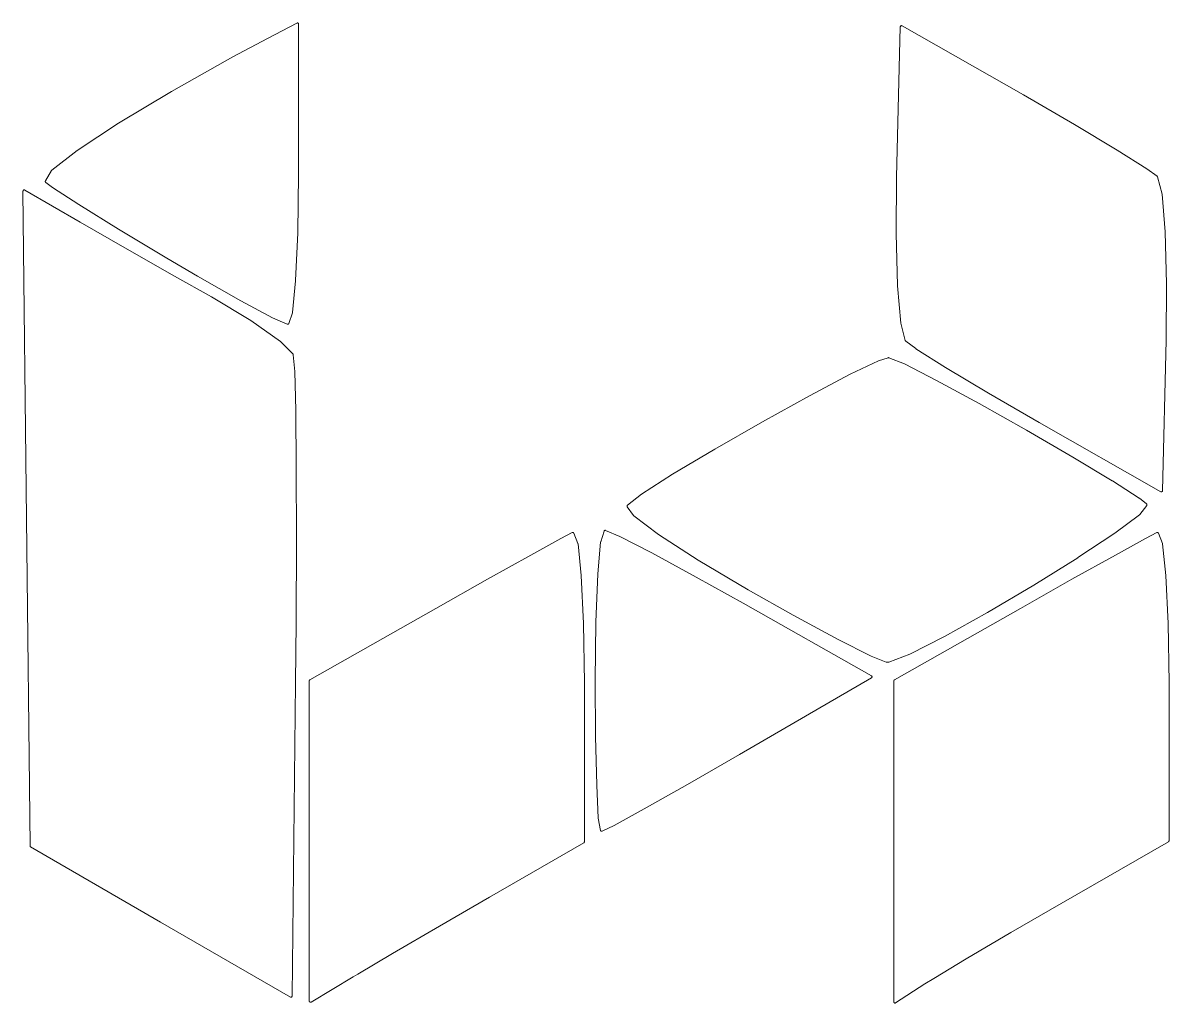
# Model space of a CAD drawing. Header units: millimetres. Extents: x -286 to 710, y -5 to 442.
# Drawn here: x 293.42 to 308.36, y 263.14 to 275.92 of the extents above; entities that cross this region are included whole.
import ezdxf

# ---------------------------------------------------------------- set-up
doc = ezdxf.new("R2010")
doc.units = ezdxf.units.MM
doc.header["$MEASUREMENT"] = 0
doc.layers.add('Line engraving', color=1, linetype='Continuous', lineweight=0)

msp = doc.modelspace()

# ---------------------------------------------------------------- linework, layer by layer
at = {"layer": 'Line engraving', "linetype": 'Continuous'}
for p, q in [((296.613, 275.721), (296.994, 275.921)), ((296.994, 275.921), (296.997, 275.921)), ((296.997, 275.921), (297, 275.922)), ((297, 275.922), (297, 275.922)), ((297, 275.922), (297, 275.922)), ((297, 275.922), (297.003, 275.922)), ((297.003, 275.922), (297.006, 275.922)), ((297.006, 275.922), (297.006, 275.922)), ((297.006, 275.922), (297.006, 275.922)), ((297.006, 275.922), (297.009, 275.921)), ((297.009, 275.921), (297.009, 275.92)), ((297.009, 275.92), (297.009, 275.92)), ((297.009, 275.92), (297.009, 275.92)), ((297.009, 275.92), (297.012, 275.918)), ((297.012, 275.918), (297.015, 275.917)), ((297.015, 275.917), (297.015, 275.917)), ((297.015, 275.917), (297.015, 275.916)), ((297.015, 275.916), (297.015, 275.914)), ((297.015, 275.914), (297.015, 275.912)), ((297.015, 275.912), (297.015, 275.912)), ((297.015, 275.912), (297.018, 275.912)), ((297.018, 275.912), (297.018, 275.91)), ((297.018, 275.91), (297.018, 275.907)), ((297.018, 275.907), (297.018, 273.954)), ((304.812, 273.909), (304.86, 275.873)), ((304.86, 275.873), (304.863, 275.875)), ((304.863, 275.88), (304.866, 275.882)), ((304.863, 275.878), (304.863, 275.88)), ((304.863, 275.877), (304.863, 275.878)), ((304.863, 275.878), (304.863, 275.878)), ((304.863, 275.875), (304.863, 275.877)), ((304.866, 275.884), (304.869, 275.885)), ((304.866, 275.882), (304.866, 275.884)), ((304.866, 275.882), (304.866, 275.882)), ((304.866, 275.882), (304.866, 275.882)), ((304.869, 275.885), (304.869, 275.886)), ((304.869, 275.886), (304.869, 275.886)), ((304.869, 275.886), (304.872, 275.886)), ((304.872, 275.886), (304.875, 275.887)), ((304.875, 275.887), (304.878, 275.887)), ((304.875, 275.887), (304.875, 275.887)), ((304.875, 275.887), (304.875, 275.887)), ((304.875, 275.887), (304.875, 275.887)), ((304.878, 275.887), (304.878, 275.887)), ((304.878, 275.887), (304.878, 275.887)), ((304.878, 275.887), (304.881, 275.886)), ((304.881, 275.886), (304.884, 275.886)), ((304.884, 275.886), (306.465, 274.984)), ((296.16, 275.479), (296.613, 275.721)), ((296.613, 275.721), (296.613, 275.721)), ((296.613, 275.721), (296.613, 275.721)), ((295.362, 275.03), (296.16, 275.479)), ((296.16, 275.479), (296.16, 275.479)), ((296.16, 275.479), (296.16, 275.479)), ((294.669, 274.613), (295.362, 275.03)), ((295.362, 275.03), (295.362, 275.03)), ((295.362, 275.03), (295.362, 275.03)), ((306.465, 274.984), (306.465, 274.984)), ((306.465, 274.984), (306.465, 274.984)), ((306.465, 274.984), (307.131, 274.599)), ((294.132, 274.26), (294.669, 274.613)), ((294.669, 274.613), (294.669, 274.613)), ((294.669, 274.613), (294.669, 274.613)), ((307.131, 274.599), (307.131, 274.599)), ((307.131, 274.599), (307.131, 274.599)), ((307.131, 274.599), (307.689, 274.264)), ((293.802, 274), (294.132, 274.259)), ((294.132, 274.259), (294.132, 274.26)), ((294.132, 274.259), (294.132, 274.259)), ((307.689, 274.264), (307.689, 274.263)), ((307.689, 274.263), (307.689, 274.263)), ((307.689, 274.263), (308.073, 274.02)), ((293.799, 273.998), (293.799, 274)), ((293.799, 274), (293.802, 274)), ((293.802, 274), (293.802, 274)), ((308.073, 274.02), (308.076, 274.02)), ((308.076, 274.02), (308.076, 274.02)), ((308.076, 274.02), (308.208, 273.922)), ((293.715, 273.858), (293.718, 273.859)), ((293.715, 273.857), (293.715, 273.858)), ((293.715, 273.856), (293.715, 273.857)), ((293.715, 273.854), (293.715, 273.856)), ((293.715, 273.852), (293.715, 273.854)), ((293.715, 273.851), (293.715, 273.852)), ((293.715, 273.852), (293.715, 273.852)), ((293.718, 273.849), (293.715, 273.851)), ((293.718, 273.862), (293.796, 273.996)), ((293.718, 273.861), (293.718, 273.862)), ((293.718, 273.862), (293.718, 273.862)), ((293.718, 273.859), (293.718, 273.861)), ((293.796, 273.996), (293.799, 273.998)), ((293.796, 273.996), (293.796, 273.996)), ((293.796, 273.996), (293.796, 273.996)), ((297.018, 273.954), (297.006, 273.186)), ((297.018, 273.954), (297.018, 273.954)), ((297.018, 273.954), (297.018, 273.954)), ((304.806, 273.176), (304.812, 273.909)), ((304.812, 273.909), (304.812, 273.909)), ((304.812, 273.909), (304.812, 273.909)), ((308.208, 273.922), (308.211, 273.92)), ((308.211, 273.92), (308.211, 273.918)), ((308.211, 273.918), (308.211, 273.918)), ((308.211, 273.918), (308.211, 273.918)), ((308.211, 273.918), (308.214, 273.916)), ((308.214, 273.916), (308.214, 273.914)), ((308.214, 273.914), (308.274, 273.69)), ((293.424, 273.73), (293.427, 273.732)), ((293.424, 273.729), (293.424, 273.73)), ((293.472, 269.46), (293.424, 273.729)), ((293.424, 273.729), (293.424, 273.729)), ((293.427, 273.737), (293.43, 273.739)), ((293.427, 273.735), (293.427, 273.737)), ((293.427, 273.732), (293.427, 273.735)), ((293.427, 273.735), (293.427, 273.735)), ((293.427, 273.735), (293.427, 273.735)), ((293.43, 273.741), (293.433, 273.743)), ((293.43, 273.739), (293.43, 273.741)), ((293.43, 273.739), (293.43, 273.739)), ((293.43, 273.739), (293.43, 273.739)), ((293.433, 273.743), (293.436, 273.744)), ((293.433, 273.743), (293.433, 273.743)), ((293.433, 273.743), (293.433, 273.743)), ((293.436, 273.744), (293.439, 273.744)), ((293.439, 273.744), (293.439, 273.744)), ((293.439, 273.744), (293.439, 273.744)), ((293.439, 273.744), (293.439, 273.744)), ((293.439, 273.744), (293.442, 273.744)), ((293.442, 273.744), (293.442, 273.744)), ((293.442, 273.744), (293.445, 273.744)), ((293.442, 273.744), (293.442, 273.744)), ((293.445, 273.744), (293.448, 273.743)), ((293.448, 273.743), (293.448, 273.743)), ((293.448, 273.743), (293.448, 273.743)), ((293.448, 273.743), (294.171, 273.323)), ((293.718, 273.847), (293.718, 273.849)), ((293.718, 273.846), (293.718, 273.847)), ((293.718, 273.847), (293.718, 273.847)), ((293.718, 273.845), (293.718, 273.846)), ((293.721, 273.843), (293.718, 273.845)), ((293.811, 273.776), (293.721, 273.843)), ((293.721, 273.843), (293.721, 273.843)), ((293.721, 273.843), (293.721, 273.843)), ((293.811, 273.775), (293.811, 273.776)), ((294.153, 273.553), (293.811, 273.775)), ((293.811, 273.775), (293.811, 273.775)), ((294.672, 273.231), (294.153, 273.553)), ((294.153, 273.553), (294.153, 273.553)), ((294.153, 273.553), (294.153, 273.553)), ((308.274, 273.69), (308.274, 273.688)), ((308.274, 273.688), (308.274, 273.687)), ((308.274, 273.687), (308.313, 273.199)), ((294.171, 273.323), (294.723, 273.005)), ((295.302, 272.853), (294.672, 273.231)), ((294.672, 273.231), (294.672, 273.231)), ((294.672, 273.231), (294.672, 273.231)), ((297.006, 273.186), (296.979, 272.562)), ((297.006, 273.186), (297.006, 273.186)), ((297.006, 273.186), (297.006, 273.186)), ((304.824, 272.497), (304.806, 273.176)), ((304.806, 273.176), (304.806, 273.176)), ((304.806, 273.176), (304.806, 273.176)), ((308.313, 273.199), (308.313, 273.198)), ((308.313, 273.198), (308.313, 273.198)), ((308.313, 273.198), (308.331, 272.519)), ((294.723, 273.005), (295.398, 272.621)), ((295.701, 272.619), (295.302, 272.853)), ((295.302, 272.853), (295.302, 272.853)), ((295.302, 272.853), (295.302, 272.853)), ((295.398, 272.621), (295.398, 272.621)), ((295.398, 272.621), (295.881, 272.349)), ((296.265, 272.298), (295.701, 272.619)), ((295.701, 272.619), (295.701, 272.619)), ((295.701, 272.619), (295.701, 272.619)), ((296.979, 272.561), (296.937, 272.145)), ((296.979, 272.562), (296.979, 272.561)), ((296.979, 272.561), (296.979, 272.561)), ((308.331, 272.518), (308.325, 271.786)), ((308.331, 272.519), (308.331, 272.519)), ((308.331, 272.519), (308.331, 272.518)), ((304.824, 272.496), (304.824, 272.497)), ((304.866, 272.007), (304.824, 272.496)), ((304.824, 272.496), (304.824, 272.496)), ((295.881, 272.349), (295.881, 272.349)), ((295.881, 272.349), (295.881, 272.349)), ((295.881, 272.349), (296.397, 272.04)), ((296.676, 272.077), (296.265, 272.298)), ((296.265, 272.298), (296.265, 272.298)), ((296.265, 272.298), (296.265, 272.298)), ((296.679, 272.077), (296.676, 272.077)), ((296.868, 271.993), (296.679, 272.077)), ((296.679, 272.077), (296.679, 272.077)), ((296.937, 272.142), (296.889, 272.002)), ((296.937, 272.145), (296.937, 272.144)), ((296.937, 272.144), (296.937, 272.142)), ((296.397, 272.04), (296.397, 272.04)), ((296.397, 272.04), (296.397, 272.04)), ((296.397, 272.04), (296.781, 271.77)), ((296.871, 271.992), (296.868, 271.993)), ((296.874, 271.992), (296.871, 271.992)), ((296.877, 271.992), (296.874, 271.992)), ((296.874, 271.992), (296.874, 271.992)), ((296.874, 271.992), (296.874, 271.992)), ((296.88, 271.992), (296.877, 271.992)), ((296.877, 271.992), (296.877, 271.992)), ((296.883, 271.994), (296.88, 271.993)), ((296.88, 271.993), (296.88, 271.992)), ((296.88, 271.992), (296.88, 271.992)), ((296.886, 271.996), (296.883, 271.994)), ((296.883, 271.994), (296.883, 271.994)), ((296.883, 271.994), (296.883, 271.994)), ((296.889, 271.998), (296.886, 271.998)), ((296.886, 271.998), (296.886, 271.997)), ((296.886, 271.997), (296.886, 271.996)), ((296.889, 272.002), (296.889, 272)), ((296.889, 272), (296.889, 271.998)), ((304.866, 272.006), (304.866, 272.007)), ((304.866, 272.005), (304.866, 272.006)), ((304.926, 271.781), (304.866, 272.005)), ((296.781, 271.77), (296.781, 271.769)), ((296.781, 271.769), (296.781, 271.768)), ((296.781, 271.768), (296.946, 271.602)), ((304.926, 271.779), (304.926, 271.781)), ((304.926, 271.777), (304.926, 271.779)), ((304.926, 271.776), (304.926, 271.777)), ((304.929, 271.775), (304.926, 271.776)), ((304.926, 271.776), (304.926, 271.776)), ((304.932, 271.773), (304.929, 271.775)), ((305.064, 271.675), (304.932, 271.773)), ((308.325, 271.786), (308.277, 269.822)), ((308.325, 271.786), (308.325, 271.786)), ((308.325, 271.786), (308.325, 271.786)), ((305.064, 271.674), (305.064, 271.675)), ((305.064, 271.675), (305.064, 271.675)), ((305.448, 271.431), (305.064, 271.674)), ((296.946, 271.602), (296.949, 271.6)), ((296.949, 271.6), (296.949, 271.598)), ((296.949, 271.598), (296.949, 271.598)), ((296.949, 271.598), (296.949, 271.598)), ((296.949, 271.598), (296.949, 271.596)), ((296.949, 271.596), (296.949, 271.593)), ((296.949, 271.593), (296.97, 271.377)), ((304.206, 271.34), (304.578, 271.517)), ((304.578, 271.518), (304.701, 271.557)), ((304.578, 271.517), (304.578, 271.518)), ((304.578, 271.517), (304.578, 271.517)), ((304.701, 271.557), (304.704, 271.557)), ((304.704, 271.557), (304.707, 271.558)), ((304.707, 271.558), (304.707, 271.558)), ((304.707, 271.558), (304.71, 271.557)), ((304.707, 271.558), (304.707, 271.558)), ((304.71, 271.557), (304.713, 271.557)), ((304.713, 271.557), (304.914, 271.475)), ((304.914, 271.475), (304.914, 271.475)), ((304.914, 271.475), (304.917, 271.475)), ((304.917, 271.475), (305.331, 271.261)), ((296.97, 271.377), (296.97, 271.376)), ((296.97, 271.376), (296.97, 271.376)), ((296.97, 271.376), (296.982, 270.87)), ((303.678, 271.06), (304.206, 271.34)), ((304.206, 271.34), (304.206, 271.34)), ((304.206, 271.34), (304.206, 271.34)), ((305.451, 271.431), (305.448, 271.431)), ((306.009, 271.096), (305.451, 271.431)), ((305.451, 271.431), (305.451, 271.431)), ((305.331, 271.261), (305.334, 271.261)), ((305.334, 271.261), (305.334, 271.261)), ((305.334, 271.261), (305.889, 270.959)), ((303.063, 270.721), (303.678, 271.06)), ((303.678, 271.06), (303.678, 271.06)), ((303.678, 271.06), (303.678, 271.06)), ((306.672, 270.711), (306.009, 271.096)), ((306.009, 271.096), (306.009, 271.096)), ((306.009, 271.096), (306.009, 271.096)), ((296.982, 270.87), (296.982, 270.87)), ((296.982, 270.87), (296.982, 270.87)), ((296.982, 270.87), (296.988, 270.123)), ((305.889, 270.959), (305.889, 270.959)), ((305.889, 270.959), (305.889, 270.959)), ((305.889, 270.959), (306.504, 270.612)), ((302.445, 270.366), (303.063, 270.721)), ((303.063, 270.721), (303.063, 270.721)), ((303.063, 270.721), (303.063, 270.721)), ((306.504, 270.612), (306.504, 270.612)), ((306.504, 270.612), (306.504, 270.612)), ((306.504, 270.612), (307.11, 270.262)), ((308.256, 269.809), (306.672, 270.711)), ((306.672, 270.711), (306.672, 270.711)), ((306.672, 270.711), (306.672, 270.711)), ((301.893, 270.037), (302.445, 270.366)), ((302.445, 270.366), (302.445, 270.366)), ((302.445, 270.366), (302.445, 270.366)), ((296.988, 270.123), (296.988, 270.123)), ((296.988, 270.123), (296.988, 270.123)), ((296.988, 270.123), (296.991, 269.185)), ((307.11, 270.262), (307.11, 270.262)), ((307.11, 270.262), (307.11, 270.262)), ((307.11, 270.262), (307.623, 269.952)), ((301.488, 269.779), (301.893, 270.037)), ((301.893, 270.037), (301.893, 270.037)), ((301.893, 270.037), (301.893, 270.037)), ((307.623, 269.952), (307.626, 269.952)), ((307.626, 269.952), (307.626, 269.952)), ((307.626, 269.952), (307.974, 269.727)), ((308.277, 269.822), (308.277, 269.82)), ((308.277, 269.82), (308.277, 269.817)), ((308.277, 269.817), (308.277, 269.817)), ((308.277, 269.817), (308.277, 269.817)), ((308.277, 269.817), (308.277, 269.815)), ((301.305, 269.633), (301.488, 269.778)), ((301.488, 269.778), (301.488, 269.779)), ((301.488, 269.778), (301.488, 269.778)), ((307.974, 269.727), (307.974, 269.726)), ((307.974, 269.726), (307.977, 269.726)), ((307.977, 269.726), (308.07, 269.652)), ((308.259, 269.808), (308.256, 269.809)), ((308.262, 269.808), (308.259, 269.808)), ((308.259, 269.808), (308.259, 269.808)), ((308.259, 269.808), (308.259, 269.808)), ((308.259, 269.808), (308.259, 269.808)), ((308.265, 269.808), (308.262, 269.808)), ((308.268, 269.808), (308.265, 269.808)), ((308.265, 269.808), (308.265, 269.808)), ((308.265, 269.808), (308.265, 269.808)), ((308.271, 269.809), (308.268, 269.808)), ((308.274, 269.812), (308.271, 269.811)), ((308.271, 269.811), (308.271, 269.809)), ((308.271, 269.809), (308.271, 269.809)), ((308.271, 269.809), (308.271, 269.809)), ((308.277, 269.815), (308.274, 269.813)), ((308.274, 269.813), (308.274, 269.813)), ((308.274, 269.813), (308.274, 269.812)), ((301.299, 269.625), (301.302, 269.626)), ((301.299, 269.624), (301.299, 269.625)), ((301.299, 269.623), (301.299, 269.624)), ((301.299, 269.621), (301.299, 269.623)), ((301.299, 269.619), (301.299, 269.621)), ((301.302, 269.617), (301.299, 269.619)), ((301.299, 269.619), (301.299, 269.619)), ((301.302, 269.631), (301.305, 269.632)), ((301.302, 269.629), (301.302, 269.631)), ((301.302, 269.628), (301.302, 269.629)), ((301.302, 269.626), (301.302, 269.628)), ((301.302, 269.628), (301.302, 269.628)), ((301.302, 269.616), (301.302, 269.617)), ((301.302, 269.614), (301.302, 269.616)), ((301.302, 269.613), (301.302, 269.614)), ((301.302, 269.614), (301.302, 269.614)), ((301.383, 269.5), (301.302, 269.613)), ((301.305, 269.632), (301.305, 269.633)), ((301.305, 269.633), (301.305, 269.633)), ((308.073, 269.631), (307.983, 269.512)), ((308.07, 269.652), (308.073, 269.651)), ((308.073, 269.651), (308.073, 269.65)), ((308.073, 269.65), (308.073, 269.649)), ((308.073, 269.649), (308.073, 269.648)), ((308.073, 269.648), (308.076, 269.647)), ((308.076, 269.633), (308.073, 269.632)), ((308.073, 269.632), (308.073, 269.631)), ((308.076, 269.647), (308.076, 269.646)), ((308.076, 269.646), (308.076, 269.645)), ((308.076, 269.645), (308.076, 269.643)), ((308.076, 269.643), (308.076, 269.642)), ((308.076, 269.642), (308.076, 269.641)), ((308.076, 269.641), (308.076, 269.64)), ((308.076, 269.64), (308.076, 269.638)), ((308.076, 269.638), (308.076, 269.637)), ((308.076, 269.637), (308.076, 269.636)), ((308.076, 269.636), (308.076, 269.634)), ((308.076, 269.634), (308.076, 269.633)), ((293.517, 265.19), (293.472, 269.46)), ((293.472, 269.46), (293.472, 269.46)), ((301.386, 269.499), (301.383, 269.5)), ((301.386, 269.497), (301.386, 269.499)), ((301.71, 269.252), (301.386, 269.497)), ((307.98, 269.509), (307.659, 269.27)), ((307.983, 269.512), (307.98, 269.511)), ((307.98, 269.511), (307.98, 269.509)), ((300.435, 269.2), (300.585, 269.277)), ((300.585, 269.277), (300.588, 269.278)), ((300.585, 269.277), (300.585, 269.277)), ((300.588, 269.278), (300.588, 269.278)), ((300.588, 269.278), (300.588, 269.278)), ((300.588, 269.278), (300.591, 269.278)), ((300.591, 269.278), (300.594, 269.278)), ((300.594, 269.278), (300.594, 269.278)), ((300.594, 269.278), (300.594, 269.278)), ((300.594, 269.278), (300.597, 269.277)), ((300.597, 269.277), (300.6, 269.276)), ((300.6, 269.276), (300.6, 269.276)), ((300.6, 269.276), (300.6, 269.276)), ((300.6, 269.276), (300.6, 269.274)), ((300.6, 269.274), (300.603, 269.273)), ((300.603, 269.273), (300.603, 269.273)), ((300.603, 269.273), (300.603, 269.272)), ((300.603, 269.272), (300.603, 269.27)), ((300.603, 269.27), (300.606, 269.268)), ((300.606, 269.268), (300.657, 269.133)), ((300.957, 269.155), (300.999, 269.296)), ((300.999, 269.298), (301.002, 269.3)), ((300.999, 269.296), (300.999, 269.298)), ((301.002, 269.302), (301.005, 269.303)), ((301.002, 269.3), (301.002, 269.302)), ((301.002, 269.3), (301.002, 269.3)), ((301.002, 269.3), (301.002, 269.3)), ((301.005, 269.304), (301.008, 269.305)), ((301.005, 269.303), (301.005, 269.304)), ((301.005, 269.304), (301.005, 269.304)), ((301.008, 269.305), (301.008, 269.306)), ((301.008, 269.306), (301.008, 269.306)), ((301.008, 269.306), (301.011, 269.306)), ((301.011, 269.306), (301.011, 269.306)), ((301.011, 269.306), (301.014, 269.306)), ((301.014, 269.306), (301.014, 269.306)), ((301.014, 269.306), (301.017, 269.306)), ((301.014, 269.306), (301.014, 269.306)), ((301.017, 269.306), (301.02, 269.305)), ((301.02, 269.305), (301.203, 269.226)), ((301.203, 269.226), (301.206, 269.226)), ((301.206, 269.226), (301.206, 269.226)), ((301.206, 269.226), (301.62, 269.012)), ((301.71, 269.251), (301.71, 269.252)), ((301.71, 269.252), (301.71, 269.252)), ((302.226, 268.917), (301.71, 269.251)), ((307.659, 269.269), (307.176, 268.95)), ((307.659, 269.27), (307.659, 269.269)), ((307.659, 269.269), (307.659, 269.269)), ((308.055, 269.2), (308.205, 269.277)), ((308.205, 269.277), (308.208, 269.278)), ((308.205, 269.277), (308.205, 269.277)), ((308.208, 269.278), (308.208, 269.278)), ((308.208, 269.278), (308.208, 269.278)), ((308.208, 269.278), (308.211, 269.278)), ((308.211, 269.278), (308.214, 269.278)), ((308.214, 269.278), (308.214, 269.278)), ((308.214, 269.278), (308.214, 269.278)), ((308.214, 269.278), (308.217, 269.277)), ((308.217, 269.277), (308.22, 269.276)), ((308.22, 269.276), (308.22, 269.276)), ((308.22, 269.276), (308.22, 269.276)), ((308.22, 269.276), (308.22, 269.274)), ((308.22, 269.274), (308.223, 269.273)), ((308.223, 269.273), (308.223, 269.273)), ((308.223, 269.273), (308.223, 269.272)), ((308.223, 269.272), (308.223, 269.27)), ((308.223, 269.27), (308.226, 269.268)), ((308.226, 269.268), (308.277, 269.133)), ((296.991, 269.185), (296.985, 268.104)), ((296.991, 269.185), (296.991, 269.185)), ((296.991, 269.185), (296.991, 269.185)), ((300.045, 268.984), (300.435, 269.199)), ((300.435, 269.199), (300.435, 269.2)), ((300.435, 269.199), (300.435, 269.199)), ((300.657, 269.133), (300.657, 269.131)), ((300.657, 269.131), (300.66, 269.129)), ((300.66, 269.129), (300.702, 268.717)), ((300.918, 268.737), (300.954, 269.152)), ((300.954, 269.154), (300.957, 269.155)), ((300.954, 269.152), (300.954, 269.154)), ((307.665, 268.984), (308.055, 269.199)), ((308.055, 269.199), (308.055, 269.2)), ((308.055, 269.199), (308.055, 269.199)), ((308.277, 269.133), (308.277, 269.131)), ((308.277, 269.131), (308.28, 269.129)), ((308.28, 269.129), (308.322, 268.718)), ((299.478, 268.668), (300.045, 268.984)), ((300.045, 268.984), (300.045, 268.984)), ((300.045, 268.984), (300.045, 268.984)), ((301.62, 269.012), (301.62, 269.012)), ((301.62, 269.012), (301.62, 269.012)), ((301.62, 269.012), (302.202, 268.697)), ((307.176, 268.949), (306.6, 268.591)), ((307.098, 268.668), (307.665, 268.984)), ((307.176, 268.95), (307.176, 268.95)), ((307.176, 268.95), (307.176, 268.949)), ((307.665, 268.984), (307.665, 268.984)), ((307.665, 268.984), (307.665, 268.984)), ((302.226, 268.916), (302.226, 268.917)), ((302.877, 268.53), (302.226, 268.916)), ((302.226, 268.916), (302.226, 268.916)), ((298.806, 268.288), (299.478, 268.668)), ((299.478, 268.668), (299.478, 268.668)), ((299.478, 268.668), (299.478, 268.668)), ((300.702, 268.717), (300.702, 268.717)), ((300.702, 268.717), (300.702, 268.716)), ((300.702, 268.716), (300.732, 268.092)), ((300.891, 268.111), (300.918, 268.736)), ((300.918, 268.736), (300.918, 268.737)), ((300.918, 268.736), (300.918, 268.736)), ((302.202, 268.697), (302.202, 268.696)), ((302.202, 268.696), (302.202, 268.696)), ((302.202, 268.696), (302.811, 268.356)), ((306.426, 268.288), (307.098, 268.668)), ((307.098, 268.668), (307.098, 268.668)), ((307.098, 268.668), (307.098, 268.668)), ((308.322, 268.718), (308.322, 268.717)), ((308.322, 268.717), (308.322, 268.717)), ((308.322, 268.717), (308.352, 268.093)), ((303.465, 268.2), (302.877, 268.53)), ((302.877, 268.53), (302.877, 268.53)), ((302.877, 268.53), (302.877, 268.53)), ((306.6, 268.591), (305.997, 268.235)), ((306.6, 268.591), (306.6, 268.591)), ((306.6, 268.591), (306.6, 268.591)), ((302.811, 268.356), (302.811, 268.356)), ((302.811, 268.356), (302.811, 268.356)), ((302.811, 268.356), (304.485, 267.408)), ((297.165, 267.357), (298.806, 268.288)), ((298.806, 268.288), (298.806, 268.288)), ((298.806, 268.288), (298.806, 268.288)), ((304.053, 267.882), (303.465, 268.2)), ((303.465, 268.2), (303.465, 268.2)), ((303.465, 268.2), (303.465, 268.2)), ((304.785, 267.357), (306.426, 268.288)), ((305.997, 268.234), (305.436, 267.921)), ((305.997, 268.235), (305.997, 268.235)), ((305.997, 268.235), (305.997, 268.234)), ((306.426, 268.288), (306.426, 268.288)), ((306.426, 268.288), (306.426, 268.288)), ((296.985, 268.104), (296.979, 267.317)), ((296.985, 268.104), (296.985, 268.104)), ((296.985, 268.104), (296.985, 268.104)), ((300.732, 268.092), (300.732, 268.092)), ((300.732, 268.092), (300.732, 268.092)), ((300.732, 268.092), (300.744, 267.318)), ((300.882, 267.344), (300.891, 268.111)), ((300.891, 268.111), (300.891, 268.111)), ((300.891, 268.111), (300.891, 268.111)), ((308.352, 268.093), (308.352, 268.093)), ((308.352, 268.093), (308.352, 268.092)), ((308.352, 268.092), (308.364, 267.319)), ((304.479, 267.666), (304.053, 267.882)), ((304.053, 267.882), (304.053, 267.882)), ((304.053, 267.882), (304.053, 267.882)), ((305.436, 267.921), (304.986, 267.692)), ((305.436, 267.921), (305.436, 267.921)), ((305.436, 267.921), (305.436, 267.921)), ((304.677, 267.586), (304.479, 267.666)), ((304.479, 267.666), (304.479, 267.666)), ((304.479, 267.666), (304.479, 267.666)), ((304.677, 267.585), (304.677, 267.586)), ((304.68, 267.585), (304.677, 267.585)), ((304.677, 267.585), (304.677, 267.585)), ((304.683, 267.585), (304.68, 267.585)), ((304.68, 267.585), (304.68, 267.585)), ((304.707, 267.587), (304.683, 267.585)), ((304.683, 267.585), (304.683, 267.585)), ((304.71, 267.588), (304.707, 267.587)), ((304.983, 267.692), (304.71, 267.588)), ((304.71, 267.588), (304.71, 267.588)), ((304.986, 267.692), (304.983, 267.692)), ((304.983, 267.692), (304.983, 267.692)), ((296.979, 267.316), (296.934, 263.232)), ((296.979, 267.317), (296.979, 267.317)), ((296.979, 267.317), (296.979, 267.316)), ((297.156, 267.347), (297.159, 267.349)), ((297.156, 267.344), (297.156, 267.347)), ((297.156, 263.168), (297.156, 267.344)), ((297.156, 267.344), (297.156, 267.344)), ((297.156, 267.344), (297.156, 267.344)), ((297.159, 267.354), (297.162, 267.355)), ((297.159, 267.351), (297.159, 267.354)), ((297.159, 267.354), (297.159, 267.354)), ((297.159, 267.354), (297.159, 267.354)), ((297.159, 267.349), (297.159, 267.351)), ((297.159, 267.349), (297.159, 267.349)), ((297.159, 267.349), (297.159, 267.349)), ((297.162, 267.355), (297.165, 267.357)), ((297.165, 267.357), (297.165, 267.357)), ((297.165, 267.357), (297.165, 267.357)), ((300.744, 267.318), (300.744, 267.318)), ((300.744, 267.318), (300.744, 267.318)), ((300.744, 267.318), (300.744, 267.281)), ((300.744, 267.281), (300.744, 265.242)), ((300.888, 266.62), (300.882, 267.344)), ((300.882, 267.344), (300.882, 267.344)), ((300.882, 267.344), (300.882, 267.344)), ((304.485, 267.382), (302.766, 266.383)), ((304.485, 267.408), (304.485, 267.408)), ((304.485, 267.408), (304.485, 267.408)), ((304.485, 267.408), (304.488, 267.406)), ((304.488, 267.384), (304.485, 267.382)), ((304.485, 267.382), (304.485, 267.382)), ((304.485, 267.382), (304.485, 267.382)), ((304.488, 267.406), (304.491, 267.405)), ((304.491, 267.386), (304.488, 267.384)), ((304.491, 267.405), (304.491, 267.405)), ((304.491, 267.405), (304.491, 267.405)), ((304.491, 267.405), (304.491, 267.402)), ((304.491, 267.402), (304.491, 267.4)), ((304.491, 267.4), (304.491, 267.4)), ((304.491, 267.4), (304.491, 267.4)), ((304.491, 267.4), (304.494, 267.397)), ((304.494, 267.393), (304.491, 267.39)), ((304.491, 267.39), (304.491, 267.39)), ((304.491, 267.39), (304.491, 267.39)), ((304.491, 267.39), (304.491, 267.388)), ((304.491, 267.388), (304.491, 267.386)), ((304.491, 267.386), (304.491, 267.386)), ((304.491, 267.386), (304.491, 267.386)), ((304.494, 267.397), (304.494, 267.395)), ((304.494, 267.395), (304.494, 267.395)), ((304.494, 267.395), (304.494, 267.395)), ((304.494, 267.395), (304.494, 267.393)), ((304.776, 267.347), (304.779, 267.349)), ((304.776, 267.344), (304.776, 267.347)), ((304.776, 263.156), (304.776, 267.344)), ((304.776, 267.344), (304.776, 267.344)), ((304.776, 267.344), (304.776, 267.344)), ((304.779, 267.354), (304.782, 267.355)), ((304.779, 267.351), (304.779, 267.354)), ((304.779, 267.354), (304.779, 267.354)), ((304.779, 267.354), (304.779, 267.354)), ((304.779, 267.349), (304.779, 267.351)), ((304.779, 267.349), (304.779, 267.349)), ((304.779, 267.349), (304.779, 267.349)), ((304.782, 267.355), (304.785, 267.357)), ((304.785, 267.357), (304.785, 267.357)), ((304.785, 267.357), (304.785, 267.357)), ((308.364, 267.319), (308.364, 267.319)), ((308.364, 267.319), (308.364, 267.319)), ((308.364, 267.319), (308.364, 267.288)), ((308.364, 267.288), (308.364, 265.257)), ((300.888, 266.619), (300.888, 266.62)), ((300.903, 265.984), (300.888, 266.619)), ((300.888, 266.619), (300.888, 266.619)), ((302.766, 266.383), (302.088, 265.992)), ((302.766, 266.383), (302.766, 266.383)), ((302.766, 266.383), (302.766, 266.383)), ((300.924, 265.554), (300.903, 265.984)), ((300.903, 265.984), (300.903, 265.984)), ((300.903, 265.984), (300.903, 265.984)), ((302.088, 265.992), (301.524, 265.673)), ((302.088, 265.992), (302.088, 265.992)), ((302.088, 265.992), (302.088, 265.992)), ((301.524, 265.673), (301.131, 265.459)), ((301.524, 265.673), (301.524, 265.673)), ((301.524, 265.673), (301.524, 265.673)), ((300.924, 265.553), (300.924, 265.554)), ((300.924, 265.552), (300.924, 265.553)), ((300.954, 265.394), (300.924, 265.552)), ((300.954, 265.393), (300.954, 265.394)), ((300.954, 265.391), (300.954, 265.393)), ((300.954, 265.393), (300.954, 265.393)), ((300.954, 265.389), (300.954, 265.391)), ((300.957, 265.389), (300.954, 265.389)), ((300.957, 265.388), (300.957, 265.389)), ((300.957, 265.387), (300.957, 265.388)), ((300.957, 265.385), (300.957, 265.387)), ((300.96, 265.385), (300.957, 265.385)), ((300.96, 265.384), (300.96, 265.385)), ((300.96, 265.383), (300.96, 265.384)), ((300.963, 265.383), (300.96, 265.383)), ((300.963, 265.382), (300.963, 265.383)), ((300.963, 265.383), (300.963, 265.383)), ((300.966, 265.382), (300.963, 265.382)), ((300.969, 265.382), (300.966, 265.382)), ((300.972, 265.382), (300.969, 265.382)), ((300.969, 265.382), (300.969, 265.382)), ((300.969, 265.382), (300.969, 265.382)), ((300.975, 265.383), (300.972, 265.383)), ((300.972, 265.383), (300.972, 265.382)), ((301.131, 265.458), (300.975, 265.383)), ((300.975, 265.383), (300.975, 265.383)), ((301.131, 265.459), (301.131, 265.459)), ((301.131, 265.459), (301.131, 265.458)), ((293.517, 265.188), (293.517, 265.19)), ((293.517, 265.185), (293.517, 265.188)), ((293.517, 265.183), (293.517, 265.185)), ((293.517, 265.185), (293.517, 265.185)), ((293.517, 265.185), (293.517, 265.185)), ((300.735, 265.229), (299.508, 264.522)), ((300.738, 265.232), (300.735, 265.23)), ((300.735, 265.23), (300.735, 265.229)), ((300.741, 265.236), (300.738, 265.233)), ((300.738, 265.233), (300.738, 265.233)), ((300.738, 265.233), (300.738, 265.232)), ((300.744, 265.242), (300.741, 265.24)), ((300.741, 265.24), (300.741, 265.237)), ((300.741, 265.237), (300.741, 265.237)), ((300.741, 265.237), (300.741, 265.237)), ((300.741, 265.237), (300.741, 265.236)), ((308.355, 265.244), (306.957, 264.441)), ((308.358, 265.246), (308.355, 265.244)), ((308.355, 265.244), (308.355, 265.244)), ((308.355, 265.244), (308.355, 265.244)), ((308.361, 265.25), (308.358, 265.247)), ((308.358, 265.247), (308.358, 265.247)), ((308.358, 265.247), (308.358, 265.247)), ((308.358, 265.247), (308.358, 265.246)), ((308.364, 265.257), (308.361, 265.253)), ((308.361, 265.253), (308.361, 265.252)), ((308.361, 265.252), (308.361, 265.252)), ((308.361, 265.252), (308.361, 265.252)), ((308.361, 265.252), (308.361, 265.25)), ((308.364, 265.257), (308.364, 265.257)), ((308.364, 265.257), (308.364, 265.257)), ((293.52, 265.181), (293.517, 265.183)), ((293.523, 265.179), (293.52, 265.181)), ((293.52, 265.181), (293.52, 265.181)), ((293.52, 265.181), (293.52, 265.181)), ((293.523, 265.178), (293.523, 265.179)), ((295.218, 264.198), (293.523, 265.178)), ((299.508, 264.522), (298.854, 264.144)), ((299.508, 264.522), (299.508, 264.522)), ((306.957, 264.441), (306.3, 264.06)), ((306.957, 264.441), (306.957, 264.441)), ((296.91, 263.219), (295.218, 264.198)), ((298.854, 264.144), (298.242, 263.788)), ((298.854, 264.144), (298.854, 264.144)), ((306.3, 264.06), (305.718, 263.717)), ((306.3, 264.06), (306.3, 264.06)), ((298.242, 263.788), (297.789, 263.52)), ((298.242, 263.788), (298.242, 263.788)), ((305.718, 263.717), (305.298, 263.463)), ((305.718, 263.717), (305.718, 263.717)), ((297.729, 263.485), (297.18, 263.155)), ((297.789, 263.52), (297.729, 263.485)), ((297.729, 263.485), (297.729, 263.485)), ((297.789, 263.52), (297.789, 263.52)), ((305.298, 263.463), (305.181, 263.391)), ((305.181, 263.391), (304.8, 263.144)), ((296.913, 263.218), (296.91, 263.219)), ((296.916, 263.217), (296.913, 263.218)), ((296.919, 263.217), (296.916, 263.217)), ((296.916, 263.217), (296.916, 263.217)), ((296.916, 263.217), (296.916, 263.217)), ((296.922, 263.218), (296.919, 263.217)), ((296.919, 263.217), (296.919, 263.217)), ((296.919, 263.217), (296.919, 263.217)), ((296.919, 263.217), (296.919, 263.217)), ((296.925, 263.219), (296.922, 263.218)), ((296.928, 263.22), (296.925, 263.219)), ((296.925, 263.219), (296.925, 263.219)), ((296.925, 263.219), (296.925, 263.219)), ((296.931, 263.224), (296.928, 263.222)), ((296.928, 263.222), (296.928, 263.222)), ((296.928, 263.222), (296.928, 263.222)), ((296.928, 263.222), (296.928, 263.22)), ((296.934, 263.232), (296.931, 263.229)), ((296.931, 263.229), (296.931, 263.226)), ((296.931, 263.226), (296.931, 263.226)), ((296.931, 263.226), (296.931, 263.226)), ((296.931, 263.226), (296.931, 263.224)), ((297.156, 263.167), (297.156, 263.168)), ((297.156, 263.168), (297.156, 263.168)), ((297.156, 263.165), (297.156, 263.167)), ((297.156, 263.163), (297.156, 263.165)), ((297.159, 263.163), (297.156, 263.163)), ((297.159, 263.162), (297.159, 263.163)), ((297.159, 263.16), (297.159, 263.162)), ((297.159, 263.158), (297.159, 263.16)), ((297.162, 263.156), (297.159, 263.158)), ((297.159, 263.158), (297.159, 263.158)), ((297.159, 263.158), (297.159, 263.158)), ((297.165, 263.155), (297.162, 263.156)), ((297.168, 263.154), (297.165, 263.155)), ((297.165, 263.155), (297.165, 263.155)), ((297.165, 263.155), (297.165, 263.155)), ((297.168, 263.153), (297.168, 263.154)), ((297.171, 263.153), (297.168, 263.153)), ((297.168, 263.153), (297.168, 263.153)), ((297.168, 263.153), (297.168, 263.153)), ((297.174, 263.153), (297.171, 263.153)), ((297.177, 263.154), (297.174, 263.153)), ((297.174, 263.153), (297.174, 263.153)), ((297.174, 263.153), (297.174, 263.153)), ((297.18, 263.155), (297.177, 263.154)), ((297.18, 263.155), (297.18, 263.155)), ((297.18, 263.155), (297.18, 263.155)), ((304.776, 263.154), (304.776, 263.156)), ((304.776, 263.156), (304.776, 263.156)), ((304.776, 263.156), (304.776, 263.156)), ((304.776, 263.151), (304.776, 263.154)), ((304.779, 263.151), (304.776, 263.151)), ((304.779, 263.149), (304.779, 263.151)), ((304.779, 263.151), (304.779, 263.151)), ((304.779, 263.147), (304.779, 263.149)), ((304.779, 263.146), (304.779, 263.147)), ((304.782, 263.146), (304.779, 263.146)), ((304.782, 263.145), (304.782, 263.146)), ((304.785, 263.143), (304.782, 263.145)), ((304.788, 263.142), (304.785, 263.143)), ((304.785, 263.143), (304.785, 263.143)), ((304.785, 263.143), (304.785, 263.143)), ((304.791, 263.142), (304.788, 263.142)), ((304.788, 263.142), (304.788, 263.142)), ((304.788, 263.142), (304.788, 263.142)), ((304.794, 263.142), (304.791, 263.142)), ((304.791, 263.142), (304.791, 263.142)), ((304.797, 263.143), (304.794, 263.142)), ((304.794, 263.142), (304.794, 263.142)), ((304.794, 263.142), (304.794, 263.142)), ((304.8, 263.143), (304.797, 263.143)), ((304.8, 263.144), (304.8, 263.144)), ((304.8, 263.144), (304.8, 263.143))]:
    msp.add_line(p, q, dxfattribs=at)

doc.saveas('drawing.dxf')
